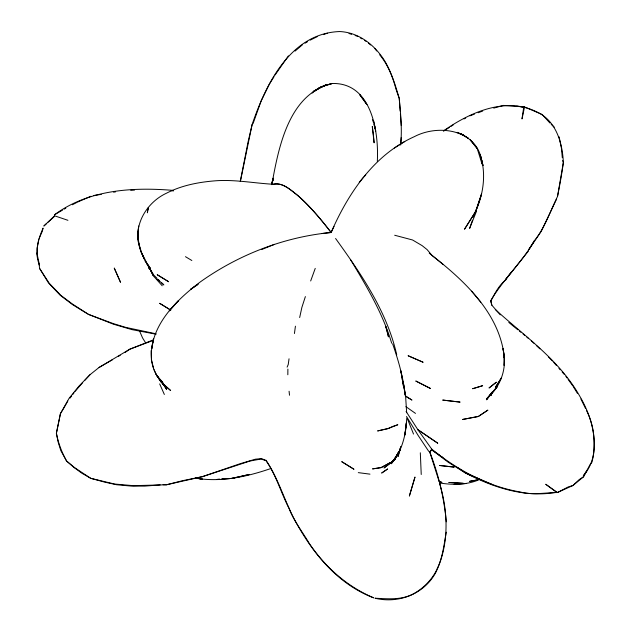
<?xml version="1.0" encoding="UTF-8"?>
<svg xmlns="http://www.w3.org/2000/svg" width="631" height="631" viewBox="0 0 631 631"><rect width="100%" height="100%" fill="white"/><g stroke="black" fill="none" stroke-linecap="round" stroke-linejoin="round"><path stroke-width="0.95" d="M287.831 374.759L287.886 369.064M274.319 184.315C254.112 183.313 233.904 179.07 213.53 180.963C197.322 182.375 181.042 185.672 166.481 193.204C145.516 202.89 131.24 228.083 140.823 250.444L138.473 242.107L137.874 236.956L139.83 248.433L144.113 258.813M48.122 222.167L54.558 216.33L54.432 214.824C88.293 189.702 132.415 187.005 172.949 190.373M500.265 314.853L491.841 305.175L490.721 300.727C503.207 279.352 522.082 262.393 534.283 240.845C544.9 227.791 550.153 211.424 557.512 196.501C559.721 185.183 561.882 173.856 563.365 162.412C562.41 142.63 556.029 120.387 536.366 111.711C505.321 96.425 469.432 112.641 443.364 130.996M377.322 161.433C378.923 131.429 371.438 82.338 332.143 83.505C289.487 93.569 278.965 145.58 272.292 182.162L273.065 178.455L271.496 184.646M400.677 145.067L401.206 137.542M400.724 143.821C402.192 128.685 400.59 113.485 399.242 98.397C395.613 85.848 391.764 73.291 385.281 61.87C375.563 45.621 359.165 32.339 339.612 31.55C290.457 33.309 265.801 84.246 252.116 124.559L248.07 141.912L240.253 181.507M406.695 418.684C406.064 434.767 402.002 451.354 391.267 463.777L399.021 452.001M405.457 430.405L406.332 422.825L404.834 435.122L405.331 431.344M36.898 252.999L39.453 265.028C34.303 252.936 38.097 239.496 43.074 228.075L42.356 231.151L39.098 238.471M294.432 333.523L295.426 326.18M137.944 231.743L138.031 238.565L137.937 231.743L138.741 225.969M289.037 358.794L288.233 364.529L287.105 367.147M549.948 123.045L542.21 114.526L524.542 106.939L523.738 107.191L521.995 118.967L524.542 106.939L518.785 106.521M400.693 446.827L398.137 456.442L399.951 449.027M439.562 483.322C448.396 512.427 449.193 544.908 435.69 572.672C423.945 594.228 398.413 603.922 374.964 598.22C388.483 598.858 402.807 600.357 414.938 592.998C424.008 587.658 431.975 579.432 436.62 570.045M446.298 532.185C443.964 544.506 442.662 558.064 436.928 569.17M38.743 239.283L37.158 248.062L37.505 258.899M557.512 196.501L563.365 162.412L562.568 160.542M240.498 180.876L252.116 124.559L253.165 123.274L261.171 100.913L269.358 84.183L274.043 76.682M299.67 317.535L301.87 307.431L305.372 296.586M399.526 451.693L400.693 446.914M265.959 460.173C278.705 479.055 284.715 501.716 295.592 521.561C313.197 553.939 338.311 584.456 373.702 597.841C347.239 586.672 325.17 567.095 309.237 543.354C302.415 531.744 293.872 521.119 289.053 508.428C280.898 492.661 276.236 475.088 265.864 460.52L261.684 458.619L255.468 459.179L240.316 463.651L202.409 476.657L166.466 484.782L133.441 485.673L114.59 484.032L90.761 478.33L81.644 473.084L73.732 467.271L66.594 461.04L60.813 450.613L58.123 441.929L56.396 433.252L60.442 413.597L69.15 398.216L78.993 386.109L89.981 374.727L99.083 367.447L129.797 349.195L153.538 339.801M398.697 451.544L397.909 454.139L398.753 451.37M271.606 184.583L273.554 178.155L271.63 184.189M492.227 391.93L491.17 395.385L492.062 392.616M472.509 220.172L469.622 228.39L476.484 211.282M310.673 280.969L315.232 268.388M556.629 199.01L541.264 231.301L528.565 250.01M477.21 148.522L470.324 139.972L477.21 148.522L482.068 164.076C479.473 130.175 439.681 123.361 414.37 136.643C374.088 154.682 348.202 193.22 331.125 232.492C320.682 218.981 309.663 205.753 296.704 194.553C290 189.631 281.836 181.562 272.86 184.575M334.02 226.411L331.125 232.5C284.218 236.94 238.849 254.585 200.477 281.797C176.025 300.269 148.837 326.598 151.487 359.867L151.29 350.489L151.487 359.867M476.563 209.263L472.722 217.348C482.565 199.033 486.887 176.656 480.688 156.472M398.051 452.94L394.738 459.502L396.875 455.945L395.061 458.808L391.117 462.902L395.061 458.808L399.833 450.368L393.113 461.016L384.105 467.879L393.113 461.016L395.684 457.483M491.304 393.034L486.611 399.825L491.241 393.358L486.398 399.021C498.656 388.728 505.77 372.96 504.216 356.917L504.145 365.53L504.39 358.077L503.081 348.706L504.39 358.077C500.257 314.159 465.157 281.402 432.464 255.792M63.723 408.281L67.793 401.087M490.713 301.263C494.846 293.549 498.845 285.212 505.936 279.793M63.258 409.038L60.442 413.597L56.396 433.252C58.233 443.017 61.728 452.206 66.594 461.04L74.553 467.603L90.761 478.33L104.667 482.131L116.625 484.75L131.666 486.115L144.688 486.107L160.164 484.908M275.084 75.01L288.406 55.867M529.086 249.119L534.283 240.845M439.105 481.429L429.774 452.041L431.73 449.114L417.872 429.687L406.08 411.436M583.841 475.025L587.13 470.134M70.041 398.098L71.729 395.858M72.857 394.367L73.977 392.876M75.105 391.378L82.669 382.638M505.786 279.265L511.773 271.511M528.447 251.02L505.841 279.304M359.205 182.343L363.361 177.421M84.664 380.485L89.981 374.727M446.291 521.813C444.074 497.875 438.561 474.449 429.774 452.041L431.856 449.911L431.73 449.114C457.349 469.906 487.447 486.367 520.244 491.983C532.753 495.327 544.821 492.622 557.394 492.535L572.94 485.515L583.651 476.713L589.977 464.724L591.854 462.397C598.054 439.547 591.389 415.955 579.7 396.087C559.484 360.206 525.118 336.512 495.264 309.49M363.953 176.83L365.728 175.047M46.686 223.461L43.823 226.056L54.566 215.802L67.927 220.306M295.063 51.103L302.541 44.691M312.124 93.088L313.465 92.094M314.759 91.243L320.319 87.259L324.413 85.69M316.383 89.996L320.319 87.259L324.862 85.816M125.198 352.358L129.797 349.195L152.623 340.637M197.7 284.605L190.507 289.377L198.481 283.942M443.806 131.003L449.327 127.43M450.905 126.413L453.271 124.883M394.304 148.088L404.779 141.502M305.081 43.176L307.62 41.662M310.16 40.147L317.188 36.677M62.564 210.084L54.432 214.824L54.558 216.33M64.196 209.137L65.821 208.191M99.083 367.447L112.602 359.678M118.518 356.278L120.206 355.308M464.03 118.928L465.71 118.044M72.384 204.76L76.493 202.622M77.313 202.188L90.935 196.249M261.557 249.576L274.54 244.339M469.906 115.836L474.473 114.124M478.132 112.76L482.699 111.048M323.711 34.453L327.442 33.183M270.549 468.628C247.699 476.492 223.24 481.863 199.01 478.692M327.592 84.948L332.143 83.505L325.273 85.445M478.227 480.088C466.096 485.026 452.585 484.963 439.823 483.03M493.75 108.114L503.428 105.409L515.906 106.316M231.774 478.424L249.277 474.473L231.774 478.424L221.56 479.126M273.562 184.126C283.54 182.383 291.703 190.885 298.92 196.486C310.902 207.299 321.266 219.746 331.125 232.484L321.747 233.525M93.782 195.492L101.299 194.38M113.517 192.147L115.426 191.927M219.509 479.268L216.922 479.45L219.706 479.252M222.088 479.087L223.816 478.968M454.115 484.308L466.041 483.535M130.712 190.254L134.506 190.105M163.066 484.687L166.466 484.782L182.611 480.672L202.409 476.657L249.931 461.048L260.863 459.052L265.864 460.52M171.64 190.751L173.604 190.885M358.29 472.635L369.979 474.149M195.255 478.124L202.48 479.15L196.012 478.038M516.608 106.087L523.738 107.191M155.991 334.193L131.911 329.619L113.272 324.137L88.577 314.419L81.178 309.971L72.336 304.489L60.19 295.261L48.437 282.846L39.666 268.561L38.901 263.245M156.07 333.815L125.798 327.402L113.288 323.608L88.577 314.419L72.344 303.961L60.892 295.395L49.281 283.319L39.666 268.561M394.683 235.245L412.564 239.985L422.115 245.625L427.1 249.608L432.196 255.626M348.99 33.482L351.617 34.342M355.127 35.502L357.753 36.361M439.31 481.437L441.976 482.463L439.239 481.366M439.823 455.377L431.856 449.911L448.412 462.373L465.299 472.871L492.74 484.695M457.333 467.405L465.299 472.871L479.694 479.339M465.299 472.871C493.19 487.424 524.882 498.08 556.574 492.259L545.72 484.253L557.394 492.535L568.318 486.887L572.94 485.515L579.195 479.592L583.651 476.713L583.296 475.845C590.356 467.729 593.984 457.727 594.102 446.993C594.568 434.302 592.312 421.674 586.396 410.363M360.285 37.876L361.973 38.877M364.497 40.384L366.185 41.394M405.599 396.284L411.956 400.07L405.362 395.834M185.467 256.675L191.848 260.516M170.788 310.168L159.659 303.306L170.457 309.931M441.416 456.465L443.001 457.562M405.899 406.664L415.498 413.4M508.791 322.433L517.83 329.792M519.337 331.015L520.843 332.237M523.099 334.075L524.606 335.306M526.869 337.143L528.376 338.366M429.246 253.141L442.883 264.286M429.774 452.041L428.488 450.984L418.061 435.319L406.53 416.523L413.526 434.057M368.465 43.129L370.618 44.967M157.016 278.878L163.831 284.92L161.733 282.869M551.202 124.323L554.27 127.139M531.389 340.819L534.22 343.485M536.342 345.488L539.876 348.825M548.371 356.838L552.488 360.979M146.471 263.308L153.349 274.69L156.843 278.097M158.239 279.462L159.635 280.827M148.253 265.146L153.191 275.676L162.222 285.78M553.781 362.446L556.353 365.388M558.932 368.33L560.225 369.805M562.158 372.014L564.09 374.215M153.972 369.648L156.551 375.24L162.924 382.528C156.062 376.683 152.623 368.141 151.377 359.402L153.491 368.149M480.79 302.178L471.578 291.175M141.77 253.41L145.24 261.139L150.415 268.364L148.861 266.195M374.924 48.658L376.707 50.961M379.673 54.787C388.041 64.819 392.939 77.361 396.173 89.917M565.92 376.439L567.009 377.93M568.097 379.42L572.995 386.148M335.574 238.479C361.161 273.972 387.008 311.485 396.718 354.835M145.24 261.139L147.828 264.752M156.551 375.24L161.173 381.976L170.646 390.526L162.309 383.498L156.094 374.262L161.173 381.976L159.28 379.704L166.174 386.913L162.309 383.498L164.951 386.369L164.021 384.776M145.256 342.239L142.582 337.971L139.569 330.991M163.397 384.287L166.639 389.516L162.83 383.38M573.484 386.945L577.428 393.365M580.875 398.973L585.592 408.565M350.371 259.412C366.493 286.064 382.701 313.189 391.693 343.217M148.735 266.668L153.349 274.69M163.516 384.271L164.439 385.959L163.634 384.247M148.214 265.738L140.476 250.625L143.426 256.864M149.247 267.505L153.191 275.676M159.675 383.916L164.352 394.478M396.481 90.761L399.242 98.397L400.172 111.032M392.608 343.816C398.476 360.482 403.296 377.622 405.205 395.235L403.043 381.313L405.591 396.055L406.656 412.737M372.55 119.693L373.394 122.367M373.931 124.41L375.776 131.09M374.53 125.94L375.327 128.984L373.568 120.576M480.159 154.5L483.038 165.606L481.571 159.935M490.721 300.727L491.841 305.175M559.105 136.824L561.448 148.364L562.308 157.734M148.884 266.921L149.153 268.838L148.79 266.203M289.085 391.244L289.495 395.235M400.393 113.951L401.253 125.608M420.317 452.782L421.232 474.496M147.804 209.634L147.37 212.805L148.317 207.709L147.804 209.634M152.513 343.658L151.771 348.643L153.593 338.831L152.513 343.658M414.953 477.17L409.401 495.927L414.953 477.17M481.437 194.277L475.703 211.488L464.59 229.092L475.703 211.488L481.437 194.277M501.266 378.119L495.524 387.174L501.266 378.119M497.244 386.693L491.754 392.963L497.244 386.693M175.584 303.834L169.297 310.831L178.668 300.474L175.584 303.834M496.274 382.244L489.135 387.907L496.274 382.244M487.795 410.174L478.345 416.468L462.768 419.426L478.345 416.468L487.795 410.174M387.544 469.03L381.763 472.974L387.544 469.03M318.939 88.024L313.086 91.542L326.905 84.412L318.939 88.024M389.934 462.807L381.116 467.603L372.676 468.88L381.116 467.603L389.934 462.807M392.742 426.438L388.152 428.544L377.748 430.918L388.152 428.544L397.814 424.742L392.742 426.438M482.628 385.699L472.753 388.696L482.628 385.699M477.912 479.828L469.669 481.327L477.912 479.828M463.351 483.346L448.964 482.439L463.351 483.346M459.952 402.081L442.836 400.093L459.952 402.081M454.052 467.082L439.736 465.497L454.052 467.082M461.308 134.009L457.018 132.36L464.014 135.452L461.308 134.009L468.147 138.134L461.308 134.009M422.983 362.194L408.21 355.789L422.983 362.194M430.295 388.396L415.908 381.077L430.295 388.396M168.572 281.694L157.277 274.761L168.572 281.694M353.857 469.18L341.844 461.734L353.857 469.18M437.709 443.175L417.872 429.687L437.709 443.175M364.071 100.534L359.646 94.532L366.879 104.541L364.071 100.534M120.458 282.16L114.29 268.175L120.458 282.16M387.939 333.973L385.762 326.432L388.451 336.875L387.939 333.973M402.31 379.199L400.851 370.815L403.548 386.582L402.31 379.199M373.449 135.255L372.29 126.452L374.104 142.827L373.449 135.255"/></g></svg>
